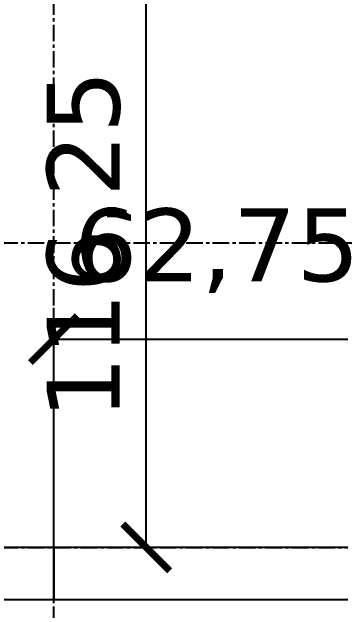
# Model space of a CAD drawing. Header units: centimetres. Extents: x -135 to 4129, y -1176 to 1044.
# Drawn here: x 373.5 to 436.5, y -2 to 112.9 of the extents above; entities that cross this region are included whole.
import ezdxf

# ---------------------------------------------------------------- set-up
doc = ezdxf.new("R2010")
doc.units = ezdxf.units.CM
doc.linetypes.add('CENTER', pattern=[5.08, 3.175, -0.635, 0.635, -0.635])
for name, color, linetype in [('AKS', 4, 'CENTER'), ('DIS_DUVAR_100', 30, 'Continuous'), ('OLCULER', 7, 'Continuous'), ('OZEL_PANEL_OLCU_CM', 3, 'Continuous')]:
    doc.layers.add(name, color=color, linetype=linetype)
doc.styles.add('PORTMAN', font='DejaVuSans.ttf')
doc.dimstyles.new('PORTMAN', dxfattribs={"dimtxt": 14, "dimasz": 9, "dimexe": 6, "dimexo": 5, "dimgap": 4, "dimtad": 1, "dimtxsty": 'PORTMAN', "dimblk": 'ARCHTICK', "dimcen": 2.5, "dimazin": 3, "dimtfac": 0.5, "dimtmove": 2, "dimatfit": 3})

# ---------------------------------------------------------------- blocks, each defined once
blk = doc.blocks.new('BOM_D01_1255p0_DIS_DOLU')
blk.add_lwpolyline([(0, 0), (10, 0), (10, 125.5), (0, 125.5)], close=True)
blk = doc.blocks.new('BOM_D06_627p5_DIS_DOLU')
blk.add_lwpolyline([(0, 0), (10, 0), (10, 62.75), (0, 62.75)], close=True)
blk = doc.blocks.new('_ARCHTICK')
at = {"color": 0, "linetype": 'BYBLOCK', "const_width": 0.15}
blk.add_lwpolyline([(-0.5, -0.5), (0.5, 0.5)], dxfattribs=at)

msp = doc.modelspace()

# ---------------------------------------------------------------- linework, layer by layer
at = {"layer": 'AKS'}
for p, q in [((381.5, -35), (381.5, 747)), ((-35, 68.5), (798, 68.5)), ((-35, 10), (798, 10))]:
    msp.add_line(p, q, dxfattribs=at)

# ---------------------------------------------------------------- block references
at = {"layer": 'DIS_DUVAR_100', "rotation": 270}
for name, p in [('BOM_D01_1255p0_DIS_DOLU', (256, 10)), ('BOM_D06_627p5_DIS_DOLU', (381.5, 10))]:
    msp.add_blockref(name, p, dxfattribs=at)

# ---------------------------------------------------------------- dimensions: what is measured, and where the dimension line sits
at = {"layer": 'OLCULER'}
msp.add_linear_dim(base=(0, -85), p1=(0, 0), p2=(763, 0), dimstyle='PORTMAN', override={"dimtxt": 14, "dimasz": 9, "dimexe": 6, "dimexo": 5, "dimdec": 2, "dimzin": 8, "dimdsep": 44}, dxfattribs=at).render()
at = {"layer": 'OZEL_PANEL_OLCU_CM'}
msp.add_linear_dim(base=(399.25, 10), p1=(449.25, 10), p2=(449.25, 126.25), angle=90, dimstyle='PORTMAN', override={"dimtxt": 14, "dimasz": 9, "dimexe": 6, "dimexo": 5, "dimdec": 2, "dimzin": 8, "dimdsep": 44}, dxfattribs=at).render()
msp.add_linear_dim(base=(381.5, 50), p1=(381.5, 0), p2=(444.25, 0), dimstyle='PORTMAN', override={"dimtxt": 14, "dimasz": 9, "dimexe": 6, "dimexo": 5, "dimdec": 2, "dimzin": 8, "dimdsep": 44}, dxfattribs=at).render()

doc.saveas('drawing.dxf')
